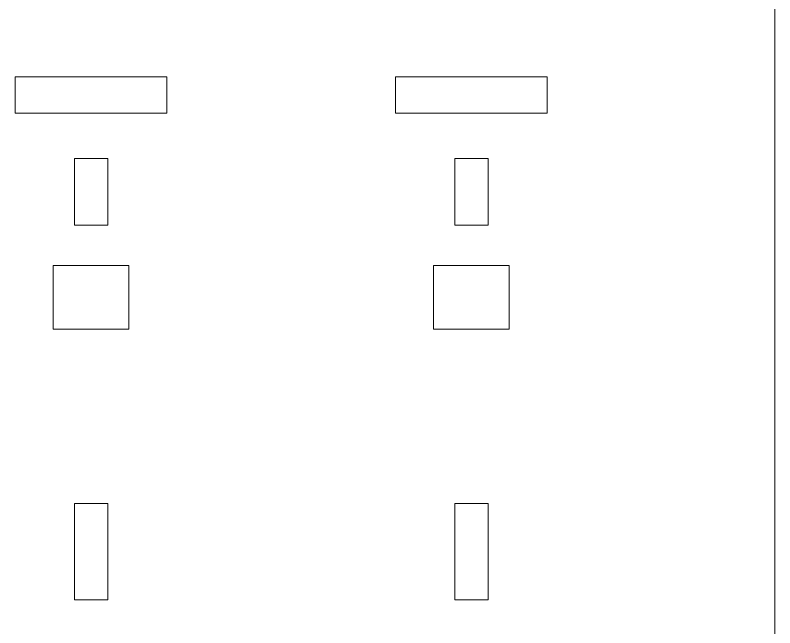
# Model space of a CAD drawing. Header units: inches. Extents: x -60.4 to -14.9, y -20.3 to 14.1.
# Drawn here: x -23.758 to -21.255, y -7.26 to -5.24 of the extents above; entities that cross this region are included whole.
import ezdxf

# ---------------------------------------------------------------- set-up
doc = ezdxf.new("R2010")
doc.units = ezdxf.units.IN
doc.header["$MEASUREMENT"] = 0
doc.layers.add('Master Desktop', color=7, linetype='Continuous', plot=False)

msp = doc.modelspace()

# ---------------------------------------------------------------- linework, layer by layer
at = {"layer": 'Master Desktop', "lineweight": 18}
msp.add_open_spline([(-21.2548, 10.7638), (-21.2548, 10.7638), (-21.2548, -11.49), (-21.2548, -11.49), (-21.2548, -11.49), (-21.2548, -11.49), (-21.2548, -11.6795), (-21.2548, -11.6795)], degree=3, knots=[0, 0, 0, 0, 0.333333, 0.333333, 0.333333, 0.333333, 1, 1, 1, 1], dxfattribs=at)
at = {"layer": 'Master Desktop', "color": 5, "lineweight": 9}
for points in [[(-23.7578, -5.4434), (-23.7578, -5.4434), (-23.2578, -5.4434), (-23.2578, -5.4434), (-23.2578, -5.4434), (-23.2578, -5.4434), (-23.2578, -5.5638), (-23.2578, -5.5638), (-23.2578, -5.5638), (-23.2578, -5.5638), (-23.7578, -5.5638), (-23.7578, -5.5638), (-23.7578, -5.5638), (-23.7578, -5.5638), (-23.7578, -5.4434), (-23.7578, -5.4434)], [(-22.5046, -5.4434), (-22.5046, -5.4434), (-22.0046, -5.4434), (-22.0046, -5.4434), (-22.0046, -5.4434), (-22.0046, -5.4434), (-22.0046, -5.5638), (-22.0046, -5.5638), (-22.0046, -5.5638), (-22.0046, -5.5638), (-22.5046, -5.5638), (-22.5046, -5.5638), (-22.5046, -5.5638), (-22.5046, -5.5638), (-22.5046, -5.4434), (-22.5046, -5.4434)], [(-23.5628, -5.7123), (-23.5628, -5.7123), (-23.4528, -5.7123), (-23.4528, -5.7123), (-23.4528, -5.7123), (-23.4528, -5.7123), (-23.4528, -5.9323), (-23.4528, -5.9323), (-23.4528, -5.9323), (-23.4528, -5.9323), (-23.5628, -5.9323), (-23.5628, -5.9323), (-23.5628, -5.9323), (-23.5628, -5.9323), (-23.5628, -5.7123), (-23.5628, -5.7123)], [(-22.3096, -5.7123), (-22.3096, -5.7123), (-22.1996, -5.7123), (-22.1996, -5.7123), (-22.1996, -5.7123), (-22.1996, -5.7123), (-22.1996, -5.9323), (-22.1996, -5.9323), (-22.1996, -5.9323), (-22.1996, -5.9323), (-22.3096, -5.9323), (-22.3096, -5.9323), (-22.3096, -5.9323), (-22.3096, -5.9323), (-22.3096, -5.7123), (-22.3096, -5.7123)], [(-23.6328, -6.0654), (-23.6328, -6.0654), (-23.3828, -6.0654), (-23.3828, -6.0654), (-23.3828, -6.0654), (-23.3828, -6.0654), (-23.3828, -6.2749), (-23.3828, -6.2749), (-23.3828, -6.2749), (-23.3828, -6.2749), (-23.6328, -6.2749), (-23.6328, -6.2749), (-23.6328, -6.2749), (-23.6328, -6.2749), (-23.6328, -6.0654), (-23.6328, -6.0654)], [(-22.3796, -6.0654), (-22.3796, -6.0654), (-22.1296, -6.0654), (-22.1296, -6.0654), (-22.1296, -6.0654), (-22.1296, -6.0654), (-22.1296, -6.2749), (-22.1296, -6.2749), (-22.1296, -6.2749), (-22.1296, -6.2749), (-22.3796, -6.2749), (-22.3796, -6.2749), (-22.3796, -6.2749), (-22.3796, -6.2749), (-22.3796, -6.0654), (-22.3796, -6.0654)], [(-23.5628, -6.8501), (-23.5628, -6.8501), (-23.4528, -6.8501), (-23.4528, -6.8501), (-23.4528, -6.8501), (-23.4528, -6.8501), (-23.4528, -7.1673), (-23.4528, -7.1673), (-23.4528, -7.1673), (-23.4528, -7.1673), (-23.5628, -7.1673), (-23.5628, -7.1673), (-23.5628, -7.1673), (-23.5628, -7.1673), (-23.5628, -6.8501), (-23.5628, -6.8501)], [(-22.3096, -6.8501), (-22.3096, -6.8501), (-22.1996, -6.8501), (-22.1996, -6.8501), (-22.1996, -6.8501), (-22.1996, -6.8501), (-22.1996, -7.1673), (-22.1996, -7.1673), (-22.1996, -7.1673), (-22.1996, -7.1673), (-22.3096, -7.1673), (-22.3096, -7.1673), (-22.3096, -7.1673), (-22.3096, -7.1673), (-22.3096, -6.8501), (-22.3096, -6.8501)]]:
    msp.add_open_spline(points, degree=3, knots=[0, 0, 0, 0, 0.2, 0.2, 0.2, 0.2, 0.4, 0.4, 0.4, 0.4, 0.6, 0.6, 0.6, 0.6, 1, 1, 1, 1], dxfattribs=at)

doc.saveas('drawing.dxf')
